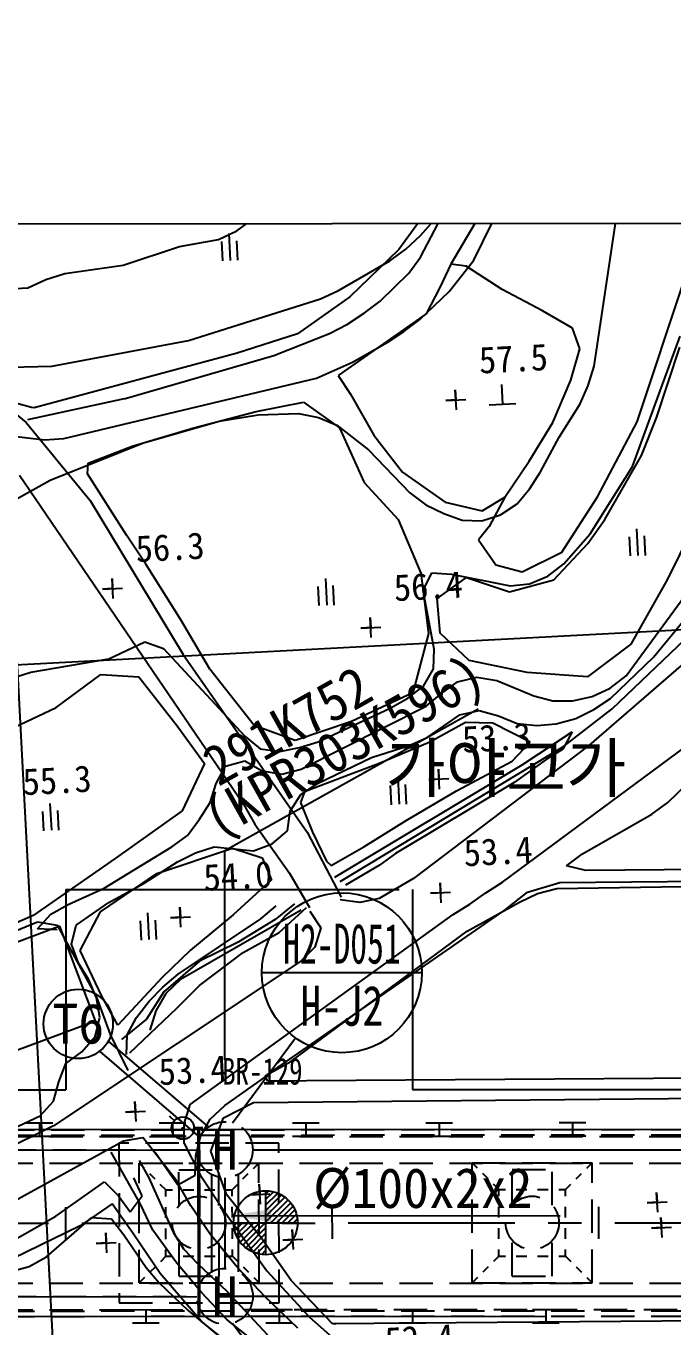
# Model space of a CAD drawing. Header units: millimetres. Extents: x 6886 to 7682, y 1103 to 1810.
# Drawn here: x 7504.5 to 7553, y 1465.3 to 1563 of the extents above; entities that cross this region are included whole.
import ezdxf
from ezdxf.enums import TextEntityAlignment as Align
from ezdxf.xclip import XClip

# ---------------------------------------------------------------- set-up
doc = ezdxf.new("R2010")
doc.units = ezdxf.units.MM
doc.header["$LTSCALE"] = 10
doc.header["$MEASUREMENT"] = 0
doc.header["$XCLIPFRAME"] = 2
for name, pattern in [('CENTER', [2, 1.25, -0.25, 0.25, -0.25]), ('CENTERX2', [4, 2.5, -0.5, 0.5, -0.5]), ('DASHED2', [0.375, 0.25, -0.125]), ('HIDDEN', [0.375, 0.25, -0.125])]:
    doc.linetypes.add(name, pattern=pattern)
for name, color, linetype in [('TN-MANH', 4, 'Continuous'), ('TT-WIRE-EQPM', 6, 'Continuous'), ('TZ-BASE', 253, 'Continuous'), ('TZ-CABL', 4, 'Continuous')]:
    doc.layers.add(name, color=color, linetype=linetype)
doc.layers.add('TX-PAPR', color=2, linetype='Continuous', plot=False)
doc.styles.add('GHS', font='GulimChe.ttf')
doc.styles.add('GR', font='GulimChe.ttf')
doc.styles.add('GUL', font='GulimChe.ttf')
doc.styles.get("Standard").update_dxf_attribs({"font": 'GulimChe.ttf'})
doc.linetypes.add('ZIGZAG', pattern='A,0.0001,-0.2,[131,ltypeshp.shx,S=0.2,R=0,X=-0.2,Y=0],-0.4,[131,ltypeshp.shx,S=0.2,R=180,X=0.2,Y=0],-0.2', length=0.8001)
doc.dimstyles.get("Standard").update_dxf_attribs({"dimtxt": 0.18, "dimasz": 0.18, "dimexe": 0.18, "dimexo": 0.0625, "dimgap": 0.09, "dimtad": 0, "dimtih": 1, "dimtoh": 1, "dimdec": 4, "dimzin": 0, "dimdsep": 46, "dimtxsty": 'Standard', "dimcen": 0.09, "dimadec": 0, "dimazin": 0, "dimtfac": 1, "dimtdec": 4, "dimtofl": 0, "dimtmove": 0, "dimatfit": 3, "dimfxl": 0, "dimtolj": 1, "dimtzin": 0, "dimarcsym": 0})

# ---------------------------------------------------------------- blocks, each defined once
blk = doc.blocks.new('JD-4F4DFDFGR14')
at = {"layer": 'TZ-BASE'}
for p, q in [((531.231, 139.139), (549.684, -210.729)), ((566.623, 72.761, -22.64), (574.908, 88.575, -22.64)), ((570.604, 72.543, -26.64), (576.557, 84.505, -26.64)), ((573.741, 80.443, -27.308), (568.896, 72.243, -27.308)), ((568.136, 77.666, -24.072), (564.986, 73.348, -24.072)), ((527.97, 74.048, -23.64), (541.121, 77.111, -23.64)), ((579.636, 64.585, -27.64), (581.423, 76.416, -27.64)), ((552.824, 74.731, -24.64), (554.023, 75.603, -24.64)), ((566.621, 74.381, -25.64), (567.615, 75.54, -25.64)), ((551.469, 74.1, -24.64), (552.824, 74.731, -24.64)), ((552.237, 74.535, -15.514), (552.343, 72.525, -15.514)), ((565.524, 73.364, -25.64), (566.621, 74.381, -25.64)), ((544.319, 72.158, -24.64), (548.542, 73.566, -24.64)), ((548.542, 73.566, -24.64), (551.469, 74.1, -24.64)), ((551.68, 73.939, -15.514), (551.756, 72.494, -15.514)), ((552.908, 72.532, -15.514), (552.831, 74, -15.514)), ((564.986, 73.348, -24.072), (561.319, 69.798, -24.072)), ((564.326, 72.493, -25.64), (565.524, 73.364, -25.64)), ((560.471, 70.262, -25.64), (564.326, 72.493, -25.64)), ((565.729, 71.556, -22.64), (566.623, 72.761, -22.64)), ((568.896, 72.243, -26.72), (568.068, 70.5, -26.72)), ((568.765, 70.18, -26.64), (570.604, 72.543, -26.64)), ((570.029, 72.083, -26.72), (568.896, 72.243, -26.72)), ((538.514, 71.093, -24.64), (539.923, 71.529, -24.64)), ((539.923, 71.529, -24.64), (544.319, 72.158, -24.64)), ((563.586, 69.477, -22.64), (565.729, 71.556, -22.64)), ((572.733, 70.353, -26.72), (570.029, 72.083, -26.72)), ((520.703, 69.551, -24.64), (537.16, 70.461, -24.64)), ((537.16, 70.461, -24.64), (538.514, 71.093, -24.64)), ((568.068, 70.5, -26.72), (567.051, 68.506, -26.72)), ((575.777, 68.732, -26.72), (572.733, 70.353, -26.72)), ((582.858, 60.417, -27.308), (586.445, 71.176, -27.308)), ((549.205, 66.522, -25.64), (559.116, 69.631, -25.64)), ((561.319, 69.798, -24.072), (557.383, 67.025, -24.072)), ((559.116, 69.631, -25.64), (560.471, 70.262, -25.64)), ((562.388, 68.556, -22.64), (563.586, 69.477, -22.64)), ((566.573, 68.098, -26.64), (568.765, 70.18, -26.64)), ((567.051, 68.506, -26.72), (560.426, 63.883, -26.72)), ((561.139, 67.732, -22.64), (562.388, 68.556, -22.64)), ((578.025, 67.429, -26.72), (575.777, 68.732, -26.72)), ((559.787, 67.051, -22.64), (561.139, 67.732, -22.64)), ((565.376, 67.178, -26.64), (566.573, 68.098, -26.64)), ((578.565, 65.876, -26.72), (578.025, 67.429, -26.72)), ((538.963, 64.581, -25.64), (549.205, 66.522, -25.64)), ((557.383, 67.025, -24.072), (552.867, 65.558, -24.072)), ((555.619, 65.4, -22.64), (559.787, 67.051, -22.64)), ((564.126, 66.354, -26.64), (565.376, 67.178, -26.64)), ((582.522, 57.07, -28.64), (586.09, 66.848, -28.64)), ((552.867, 65.558, -24.072), (537.639, 61.449, -24.072)), ((561.523, 64.898, -26.64), (564.126, 66.354, -26.64)), ((577.903, 63.549, -26.72), (578.565, 65.876, -26.72)), ((584.321, 60.709, -28.461), (586.067, 66.013, -28.461)), ((529.99, 64.397, -25.64), (538.963, 64.581, -25.64)), ((544.375, 62.134, -22.64), (555.619, 65.4, -22.64)), ((558.813, 63.685, -26.64), (561.523, 64.898, -26.64)), ((579.19, 63.148, -27.64), (579.636, 64.585, -27.64)), ((539.87, 59.164, -26.64), (558.813, 63.685, -26.64)), ((560.426, 63.883, -26.72), (561.352, 62.489, -26.72)), ((576.53, 60.365, -26.72), (577.903, 63.549, -26.72)), ((561.352, 62.489, -26.72), (563.117, 59.404, -26.72)), ((569.305, 61.302, -27.14), (569.226, 62.8, -27.14)), ((569.226, 62.8, -27.14), (569.266, 62.051, -27.14)), ((572.781, 61.742, -26.867), (572.704, 63.21, -26.867)), ((578.597, 61.755, -27.64), (579.19, 63.148, -27.64)), ((537.442, 61.492, -24.072), (534.225, 62.372, -24.072)), ((534.77, 62.192, -16.912), (537.036, 60.35, -16.912)), ((544.375, 62.134, -16.912), (537.128, 60.55, -16.912)), ((554.279, 61.187, -27.872), (557.839, 61.888, -27.872)), ((557.839, 61.888, -27.872), (560.549, 59.961, -27.872)), ((568.517, 62.011, -27.14), (570.014, 62.09, -27.14)), ((569.266, 62.051, -27.14), (568.517, 62.011, -27.14)), ((571.766, 61.689, -26.867), (573.756, 61.794, -26.867)), ((577.008, 59.252, -27.64), (578.597, 61.755, -27.64)), ((537.639, 61.449, -24.072), (537.442, 61.492, -24.072)), ((549.608, 59.961, -27.872), (554.279, 61.187, -27.872)), ((551.506, 60.462, -27.64), (554.434, 60.946, -27.64)), ((554.434, 60.946, -27.64), (557.473, 61.042, -27.64)), ((557.473, 61.042, -27.64), (558.954, 60.745, -27.64)), ((558.954, 60.745, -27.64), (560.347, 60.151, -27.64)), ((583.184, 57.876, -28.461), (584.321, 60.709, -28.461)), ((537.036, 60.35, -16.912), (541.831, 54.515, -16.912)), ((544.99, 58.588, -27.872), (549.608, 59.961, -27.872)), ((545.769, 58.81, -27.64), (551.506, 60.462, -27.64)), ((560.347, 60.151, -27.64), (562.71, 58.312, -27.64)), ((560.549, 59.961, -27.872), (562.396, 55.849, -27.872)), ((574.758, 57.464, -26.72), (576.53, 60.365, -26.72)), ((579.895, 54.78, -27.308), (582.858, 60.417, -27.308)), ((535.446, 59.417, -26.64), (538.401, 59.069, -26.64)), ((538.401, 59.069, -26.64), (539.87, 59.164, -26.64)), ((538.84, 56.041, -27.64), (545.769, 58.81, -27.64)), ((541.694, 57.308, -27.872), (544.99, 58.588, -27.872)), ((563.117, 59.404, -26.72), (565.266, 56.626, -26.72)), ((575.617, 56.657, -27.64), (577.008, 59.252, -27.64)), ((562.71, 58.312, -27.64), (565.805, 55.073, -27.64)), ((580.44, 53.08, -28.461), (583.184, 57.876, -28.461)), ((541.621, 56.52, -27.872), (541.694, 57.308, -27.872)), ((565.266, 56.626, -26.72), (568.477, 54.372, -26.72)), ((572.93, 54.758, -26.72), (574.758, 57.464, -26.72)), ((574.822, 55.405, -27.64), (575.617, 56.657, -27.64)), ((579.345, 52.016, -28.64), (582.522, 57.07, -28.64)), ((536.236, 54.585, -27.64), (538.84, 56.041, -27.64)), ((536.522, 56.409, -21.64), (553.342, 31.72, -21.64)), ((544.563, 51.903, -27.872), (541.621, 56.52, -27.872)), ((562.396, 55.849, -27.872), (564.936, 53.083, -27.872)), ((565.805, 55.073, -27.64), (567.011, 54.179, -27.64)), ((571.245, 53.723, -26.72), (572.93, 54.758, -26.72)), ((572.93, 54.758, -27.308), (571.772, 52.563, -27.308)), ((573.878, 54.248, -27.64), (574.822, 55.405, -27.64)), ((577.229, 50.624, -27.308), (579.895, 54.78, -27.308)), ((601.128, 55.153, -28.64), (579.255, 36.116, -28.64)), ((588.187, 54.795, -28.461), (585.143, 48.616, -28.461)), ((541.831, 54.515, -16.912), (548.818, 42.96, -16.912)), ((567.011, 54.179, -27.64), (568.356, 53.534, -27.64)), ((568.477, 54.372, -26.72), (571.245, 53.723, -26.72)), ((572.628, 53.423, -27.64), (573.878, 54.248, -27.64)), ((564.936, 53.083, -27.872), (566.632, 49.064, -27.872)), ((568.356, 53.534, -27.64), (569.745, 53.039, -27.64)), ((569.745, 53.039, -27.64), (571.219, 52.986, -27.64)), ((571.219, 52.986, -27.64), (572.628, 53.423, -27.64)), ((579.172, 51.274, -28.461), (580.44, 53.08, -28.461)), ((546.005, 49.741, -27.872), (544.563, 51.903, -27.872)), ((571.772, 52.563, -27.308), (570.97, 51.556, -27.308)), ((577.355, 49.745, -28.64), (579.345, 52.016, -28.64)), ((582.256, 51.792, -28.265), (582.332, 50.347, -28.265)), ((582.813, 52.388, -28.265), (582.919, 50.378, -28.265)), ((583.484, 50.385, -28.265), (583.407, 51.853, -28.265)), ((699.995, 50.791), (0.013, 13.872)), ((570.97, 51.556, -27.308), (572.255, 49.683, -27.308)), ((576.608, 48.544, -28.461), (579.172, 51.274, -28.461)), ((582.034, 41.355, -29.64), (589.139, 51.047, -29.64)), ((574.234, 49.157, -27.308), (577.229, 50.624, -27.308)), ((548.639, 45.554, -27.872), (546.005, 49.741, -27.872)), ((566.632, 49.064, -27.872), (567.216, 44.52, -27.872)), ((566.821, 47.745, -28.64), (567.466, 49.091, -28.64)), ((567.466, 49.091, -28.64), (568.94, 48.99, -28.64)), ((568.94, 48.99, -28.64), (573.335, 48.098, -28.64)), ((572.255, 49.683, -27.308), (574.234, 49.157, -27.308)), ((574.802, 48.242, -28.64), (576.158, 48.824, -28.64)), ((576.158, 48.824, -28.64), (577.355, 49.745, -28.64)), ((542.762, 47.856, -28.292), (544.26, 47.935, -28.292)), ((543.511, 47.896, -28.292), (542.762, 47.856, -28.292)), ((543.551, 47.147, -28.292), (543.472, 48.645, -28.292)), ((543.472, 48.645, -28.292), (543.511, 47.896, -28.292)), ((558.921, 48.066, -27.872), (558.997, 46.621, -27.872)), ((559.478, 48.661, -27.872), (559.584, 46.652, -27.872)), ((560.149, 46.659, -27.872), (560.072, 48.127, -27.872)), ((567.87, 47.141, -28.461), (570.077, 48.731, -28.461)), ((570.077, 48.731, -28.461), (573.299, 47.655, -28.461)), ((573.299, 47.655, -28.461), (576.608, 48.544, -28.461)), ((573.335, 48.098, -28.64), (574.802, 48.242, -28.64)), ((585.143, 48.616, -28.461), (582.402, 43.721, -28.461)), ((584.101, 42.744, -30.64), (588.825, 48.535, -30.64)), ((567.646, 43.356, -28.64), (566.821, 47.745, -28.64)), ((568.099, 44.548, -28.461), (567.87, 47.141, -28.461)), ((550.815, 41.845, -27.872), (548.639, 45.554, -27.872)), ((562.136, 44.933, -28.268), (563.634, 45.012, -28.268)), ((562.885, 44.972, -28.268), (562.136, 44.933, -28.268)), ((562.925, 44.223, -28.268), (562.846, 45.721, -28.268)), ((562.846, 45.721, -28.268), (562.885, 44.972, -28.268)), ((567.216, 44.52, -27.872), (566.032, 40.067, -27.872)), ((570.272, 42.507, -28.461), (568.099, 44.548, -28.461)), ((580.985, 38.869, -30.64), (586.462, 44.095, -30.64)), ((543.235, 42.638, -28.64), (545.943, 43.9, -28.64)), ((545.943, 43.9, -28.64), (547.332, 43.404, -28.64)), ((547.332, 43.404, -28.64), (553.426, 36.825, -28.64)), ((548.818, 42.96, -16.912), (558.117, 29.614, -16.912)), ((567.593, 41.883, -28.64), (567.646, 43.356, -28.64)), ((582.402, 43.721, -28.461), (579.143, 41.264, -28.461)), ((537.379, 41.619, -28.64), (543.235, 42.638, -28.64)), ((574.618, 41.612, -28.461), (570.272, 42.507, -28.461)), ((580.861, 39.65, -30.64), (584.101, 42.744, -30.64)), ((533.153, 40.309, -28.64), (537.379, 41.619, -28.64)), ((539.278, 38.98, -29.27), (542.635, 41.442, -29.27)), ((542.635, 41.442, -29.27), (545.485, 41.285, -29.27)), ((545.485, 41.285, -29.27), (548.348, 37.597, -29.27)), ((554.137, 37.632, -27.872), (550.815, 41.845, -27.872)), ((566.85, 40.584, -28.64), (567.593, 41.883, -28.64)), ((569.39, 40.908, -29.64), (570.851, 41.248, -29.64)), ((570.851, 41.248, -29.64), (572.331, 41.001, -29.64)), ((579.143, 41.264, -28.461), (574.618, 41.612, -28.461)), ((580.837, 40.434, -29.64), (582.034, 41.355, -29.64)), ((566.032, 40.067, -27.872), (561.439, 37.911, -27.872)), ((565.652, 39.662, -28.64), (566.85, 40.584, -28.64)), ((567.045, 39.069, -29.64), (568.192, 40.037, -29.64)), ((568.192, 40.037, -29.64), (569.39, 40.908, -29.64)), ((572.331, 41.001, -29.64), (575.114, 39.862, -29.64)), ((579.483, 39.803, -29.64), (580.837, 40.434, -29.64)), ((557.674, 34.358, -29.64), (567.045, 39.069, -29.64)), ((564.35, 38.935, -28.64), (565.652, 39.662, -28.64)), ((575.114, 39.862, -29.64), (576.55, 39.465, -29.64)), ((576.55, 39.465, -29.64), (578.022, 39.463, -29.64)), ((578.022, 39.463, -29.64), (579.483, 39.803, -29.64)), ((579.612, 38.825, -30.64), (580.861, 39.65, -30.64)), ((532.945, 35.985, -29.27), (539.278, 38.98, -29.27)), ((558.935, 36.409, -28.64), (564.35, 38.935, -28.64)), ((567.118, 36.716, -30.64), (569.567, 38.412, -30.64)), ((569.567, 38.412, -30.64), (571.028, 38.752, -30.64)), ((571.028, 38.752, -30.64), (572.464, 38.355, -30.64)), ((572.464, 38.355, -30.64), (573.856, 37.762, -30.64)), ((576.801, 37.756, -30.64), (578.26, 38.145, -30.64)), ((577.344, 36.056, -30.64), (580.985, 38.869, -30.64)), ((578.26, 38.145, -30.64), (579.612, 38.825, -30.64)), ((548.348, 37.597, -29.27), (550.4, 34.767, -29.27)), ((557.214, 36.503, -27.872), (554.137, 37.632, -27.872)), ((561.439, 37.911, -27.872), (557.214, 36.503, -27.872)), ((569.978, 37.836, -30.643), (567.325, 36.379, -30.643)), ((572.04, 37.802, -30.643), (569.978, 37.836, -30.643)), ((574.832, 36.369, -30.643), (572.04, 37.802, -30.643)), ((573.856, 37.762, -30.64), (575.333, 37.611, -30.64)), ((574.247, 34.683, -31.64), (577.997, 37.156, -31.64)), ((575.333, 37.611, -30.64), (576.801, 37.756, -30.64)), ((577.997, 37.156, -31.64), (577.301, 35.859, -31.64)), ((553.426, 36.825, -28.64), (554.585, 35.88, -28.64)), ((557.526, 35.972, -28.64), (558.935, 36.409, -28.64)), ((562.946, 35.211, -30.64), (565.763, 36.133, -30.64)), ((567.325, 36.379, -30.643), (563.452, 34.736, -30.643)), ((565.763, 36.133, -30.64), (567.118, 36.716, -30.64)), ((572.759, 25.855, -31.64), (587.766, 36.972, -31.64)), ((573.503, 34.954, -30.643), (574.832, 36.369, -30.643)), ((554.585, 35.88, -28.64), (556.063, 35.682, -28.64)), ((556.063, 35.682, -28.64), (557.526, 35.972, -28.64)), ((558.886, 33.268, -30.64), (562.946, 35.211, -30.64)), ((560.589, 25.913, -30.64), (577.344, 36.056, -30.64)), ((579.255, 36.116, -28.64), (566.078, 26.135, -28.64)), ((577.301, 35.859, -31.64), (576.05, 35.083, -31.64)), ((550.4, 34.767, -29.27), (548.745, 31.232, -29.27)), ((551.281, 33.275, -29.64), (551.977, 34.572, -29.64)), ((551.977, 34.572, -29.64), (553.436, 34.96, -29.64)), ((553.436, 34.96, -29.64), (554.735, 34.217, -29.64)), ((554.735, 34.217, -29.64), (556.214, 33.969, -29.64)), ((556.214, 33.969, -29.64), (557.674, 34.358, -29.64)), ((560.186, 26.244, -31.64), (574.247, 34.683, -31.64)), ((563.452, 34.736, -30.643), (561.464, 33.987, -30.643)), ((568.041, 32.855, -31.382), (567.962, 34.353, -31.382)), ((567.962, 34.353, -31.382), (568.001, 33.604, -31.382)), ((569.305, 32.712, -30.643), (573.503, 34.954, -30.643)), ((576.05, 35.083, -31.64), (573.652, 33.34, -31.64)), ((550.836, 31.837, -29.64), (551.281, 33.275, -29.64)), ((557.637, 32.443, -30.64), (558.886, 33.268, -30.64)), ((561.464, 33.987, -30.643), (557.924, 32.649, -30.643)), ((573.652, 33.34, -31.64), (564.742, 28.006, -31.64)), ((564.903, 33.72, -30.447), (565.009, 31.711, -30.447)), ((567.252, 33.564, -31.382), (568.75, 33.643, -31.382)), ((568.001, 33.604, -31.382), (567.252, 33.564, -31.382)), ((585.18, 31.838, -30.64), (587.322, 33.917, -30.64)), ((556.842, 31.192, -30.64), (557.637, 32.443, -30.64)), ((557.924, 32.649, -30.643), (557.606, 31.854, -30.643)), ((564.346, 33.125, -30.447), (564.423, 31.68, -30.447)), ((565.574, 31.718, -30.447), (565.497, 33.186, -30.447)), ((565.548, 30.484, -30.643), (569.305, 32.712, -30.643)), ((538.814, 31.772, -16.422), (538.92, 29.762, -16.422)), ((550.041, 30.586, -29.64), (550.836, 31.837, -29.64)), ((553.342, 31.72, -21.64), (554.174, 30.225, -21.64)), ((557.606, 31.854, -30.643), (558.51, 29.625, -30.643)), ((583.98, 30.966, -30.64), (585.18, 31.838, -30.64)), ((538.257, 31.176, -16.422), (538.333, 29.731, -16.422)), ((539.485, 29.769, -16.422), (539.407, 31.237, -16.422)), ((548.745, 31.232, -29.27), (543.707, 27.639, -29.27)), ((549.146, 29.38, -29.64), (550.041, 30.586, -29.64)), ((556.643, 29.714, -30.64), (556.842, 31.192, -30.64)), ((562.372, 28.52, -30.643), (565.548, 30.484, -30.643)), ((578.775, 28.005, -30.64), (583.98, 30.966, -30.64)), ((547.948, 28.508, -29.64), (549.146, 29.38, -29.64)), ((554.174, 30.225, -21.64), (556.792, 26.53, -21.64)), ((555.496, 28.745, -30.64), (556.643, 29.714, -30.64)), ((558.117, 29.614, -16.912), (560.675, 24.739, -16.912)), ((558.51, 29.625, -30.643), (559.559, 27.451, -30.643)), ((542.894, 25.406, -29.64), (547.948, 28.508, -29.64)), ((546.833, 26.511, -30.864), (552.513, 28.407, -30.864)), ((549.728, 28.074, -30.64), (551.137, 28.51, -30.64)), ((551.137, 28.51, -30.64), (554.09, 28.211, -30.64)), ((552.513, 28.407, -30.864), (554.744, 27.691, -30.864)), ((554.09, 28.211, -30.64), (555.496, 28.745, -30.64)), ((559.913, 27.119, -30.643), (562.372, 28.52, -30.643)), ((543.707, 27.639, -29.27), (537.561, 23.373, -29.27)), ((545.875, 25.793, -30.64), (548.375, 27.393, -30.64)), ((548.375, 27.393, -30.64), (549.728, 28.074, -30.64)), ((554.744, 27.691, -30.864), (555.434, 26.045, -30.864)), ((559.559, 27.451, -30.643), (559.913, 27.119, -30.643)), ((564.742, 28.006, -31.64), (563.544, 27.134, -31.64)), ((577.577, 27.085, -30.64), (578.775, 28.005, -30.64)), ((676.272, 27.686, -30.64), (579.011, 26.737, -30.64)), ((542.606, 23.63, -30.864), (546.833, 26.511, -30.864)), ((556.792, 26.53, -21.64), (558.295, 23.976, -21.64)), ((563.544, 27.134, -31.64), (560.99, 25.631, -31.64)), ((576.846, 25.394, -31.64), (657.805, 26.761, -31.64)), ((577.076, 25.843, -31.427), (676.937, 26.824, -31.427)), ((579.011, 26.737, -30.64), (577.577, 27.085, -30.64)), ((540.184, 24.193, -29.64), (542.894, 25.406, -29.64)), ((543.222, 24.337, -30.64), (545.875, 25.793, -30.64)), ((555.434, 26.045, -30.864), (552.573, 23.404, -30.864)), ((566.078, 26.135, -28.64), (563.524, 24.631, -28.64)), ((568.162, 24.321, -31.21), (568.083, 25.819, -31.21)), ((568.083, 25.819, -31.21), (568.123, 25.07, -31.21)), ((571.507, 25.079, -31.64), (572.759, 25.855, -31.64)), ((574.646, 25.128, -31.427), (577.076, 25.843, -31.427)), ((575.385, 25.005, -31.64), (576.846, 25.394, -31.64)), ((562.062, 24.34, -28.64), (560.583, 24.539, -28.64)), ((563.524, 24.631, -28.64), (562.062, 24.34, -28.64)), ((567.374, 25.031, -31.21), (568.872, 25.11, -31.21)), ((568.123, 25.07, -31.21), (567.374, 25.031, -31.21)), ((570.308, 24.207, -31.64), (571.507, 25.079, -31.64)), ((572.97, 23.8, -31.427), (574.646, 25.128, -31.427)), ((574.032, 24.374, -31.64), (575.385, 25.005, -31.64)), ((537.887, 22.354, -29.64), (538.883, 23.464, -29.64)), ((538.883, 23.464, -29.64), (540.184, 24.193, -29.64)), ((540.773, 22.64, -30.64), (543.222, 24.337, -30.64)), ((541.077, 20.737, -30.864), (542.606, 23.63, -30.864)), ((546.137, 23.563, -16.618), (546.243, 21.553, -16.618)), ((548.644, 22.482, -30.646), (548.565, 23.98, -30.646)), ((548.565, 23.98, -30.646), (548.604, 23.231, -30.646)), ((557.664, 23.761, -31.64), (548.604, 18.569, -31.64)), ((549.341, 9.172, -31.64), (569.057, 23.432, -31.64)), ((554.642, 23.126, -31.64), (555.789, 24.094, -31.64)), ((554.964, 11.312, -31.427), (572.97, 23.8, -31.427)), ((557.158, 24.236, -31.501), (555.723, 23.061, -31.501)), ((556, 22.089, -31.133), (558.05, 23.969, -31.133)), ((558.304, 23.682, -30.64), (559.129, 22.433, -30.64)), ((569.057, 23.432, -31.64), (570.308, 24.207, -31.64)), ((570.126, 22.19, -31.64), (574.032, 24.374, -31.64)), ((539.549, 22.553, -26.94), (526.746, 17.784, -26.94)), ((537.561, 23.373, -29.27), (532.624, 21.207, -29.27)), ((533.753, 21.194, -30.64), (537.87, 22.893, -30.64)), ((537.87, 22.893, -30.64), (539.35, 22.644, -30.64)), ((539.35, 22.644, -30.64), (542.316, 17.243, -30.64)), ((542.224, 15.474, -26.94), (539.549, 22.553, -26.94)), ((540.426, 21.207, -30.64), (540.773, 22.64, -30.64)), ((545.58, 22.967, -16.618), (545.657, 21.522, -16.618)), ((546.808, 21.56, -16.618), (546.731, 23.028, -16.618)), ((547.856, 23.191, -30.646), (549.353, 23.27, -30.646)), ((548.604, 23.231, -30.646), (547.856, 23.191, -30.646)), ((548.444, 18.956, -31.64), (554.642, 23.126, -31.64)), ((552.573, 23.404, -30.864), (549.369, 20.753, -30.864)), ((555.723, 23.061, -31.501), (552.931, 21.355, -31.501)), ((539.361, 22.302, -29.64), (537.887, 22.354, -29.64)), ((553.3, 20.581, -31.133), (556, 22.089, -31.133)), ((556.892, 12.402, -31.64), (570.126, 22.19, -31.64)), ((559.129, 22.433, -30.64), (558.683, 20.995, -30.64)), ((540.96, 19.801, -30.64), (540.426, 21.207, -30.64)), ((542.706, 17.305, -30.864), (541.077, 20.737, -30.864)), ((549.369, 20.753, -30.864), (547.225, 18.722, -30.864)), ((552.931, 21.355, -31.501), (550.033, 19.939, -31.501)), ((550.04, 18.124, -31.133), (553.3, 20.581, -31.133)), ((558.683, 20.995, -30.64), (557.638, 19.933, -30.64)), ((557.638, 19.933, -30.64), (539.088, 7.575, -30.64)), ((541.736, 18.549, -30.64), (540.96, 19.801, -30.64)), ((550.033, 19.939, -31.501), (547.357, 17.647, -31.501)), ((542.318, 17.194, -30.64), (541.736, 18.549, -30.64)), ((547.225, 18.722, -30.864), (543.903, 15.134, -30.864)), ((547.297, 17.989, -31.64), (548.444, 18.956, -31.64)), ((548.604, 18.569, -31.64), (547.509, 17.505, -31.64)), ((547.357, 17.647, -31.501), (546.048, 15.594, -31.501)), ((546.251, 16.925, -31.64), (547.297, 17.989, -31.64)), ((548.328, 16.402, -31.133), (550.04, 18.124, -31.133)), ((542.316, 17.243, -30.64), (543.337, 14.43, -30.64)), ((542.56, 15.73, -30.64), (542.318, 17.194, -30.64)), ((543.903, 15.134, -30.864), (542.706, 17.305, -30.864)), ((545.308, 15.719, -31.64), (546.251, 16.925, -31.64)), ((547.509, 17.505, -31.64), (546.764, 16.205, -31.64)), ((542.212, 14.297, -30.64), (542.56, 15.73, -30.64)), ((544.613, 14.42, -31.64), (545.308, 15.719, -31.64)), ((544.803, 13.053, -31.133), (548.328, 16.402, -31.133)), ((546.764, 16.205, -31.64), (546.319, 14.769, -31.64)), ((529.276, 10.651, -26.94), (542.224, 15.474, -26.94)), ((546.048, 15.594, -31.501), (544.182, 14.064, -31.501)), ((541.219, 13.137, -30.64), (542.212, 14.297, -30.64)), ((543.337, 14.43, -30.64), (544.648, 11.723, -30.64)), ((544.56, 12.947, -31.64), (544.613, 14.42, -31.64)), ((540.019, 12.264, -30.64), (541.219, 13.137, -30.64)), ((539.475, 10.874, -30.64), (540.019, 12.264, -30.64)), ((555.591, 11.675, -31.64), (556.892, 12.402, -31.64)), ((539.078, 9.439, -30.64), (539.475, 10.874, -30.64)), ((551.943, 9.107, -31.64), (555.591, 11.675, -31.64)), ((555.173, 10.926, -31.427), (554.964, 11.312, -31.427)), ((557.135, 10.939, -31.427), (555.173, 10.926, -31.427)), ((558.066, 10.968, -31.427), (557.135, 10.939, -31.427)), ((677.953, 11.695, -31.427), (558.066, 10.968, -31.427)), ((399.098, 10.212), (540.016, 10.285)), ((554.095, 9.322, -31.673), (678.724, 10.541, -31.673)), ((538.083, 8.328, -30.64), (539.078, 9.439, -30.64)), ((545.275, 7.902, -31.235), (545.196, 9.4, -31.235)), ((545.196, 9.4, -31.235), (545.236, 8.651, -31.235)), ((548.895, 7.735, -31.64), (549.341, 9.172, -31.64)), ((550.846, 8.092, -31.64), (551.943, 9.107, -31.64)), ((551.825, 8.171, -31.673), (554.095, 9.322, -31.673)), ((534.021, 6.434, -30.64), (538.083, 8.328, -30.64)), ((544.487, 8.612, -31.235), (545.985, 8.691, -31.235)), ((545.236, 8.651, -31.235), (544.487, 8.612, -31.235)), ((547.759, 8.331, -30.864), (548.15, 7.962, -30.864)), ((550.102, 6.793, -31.64), (550.846, 8.092, -31.64)), ((550.873, 5.688, -31.673), (551.825, 8.171, -31.673)), ((557.022, 7.81), (559.022, 7.813)), ((558.022, 7.811), (558.024, 6.811)), ((567.022, 7.815), (569.022, 7.818)), ((568.022, 7.817), (568.024, 6.817)), ((577.022, 7.821), (579.022, 7.824)), ((578.022, 7.822), (578.024, 6.822)), ((539.088, 7.575, -30.64), (535.029, 5.582, -30.64)), ((537.022, 7.799), (539.022, 7.802)), ((538.022, 7.8), (538.024, 6.8)), ((547.022, 7.804), (549.022, 7.807)), ((548.022, 7.806), (548.024, 6.806)), ((548.668, 7.406, -30.864), (548.872, 7.394, -30.864)), ((548.777, 7.479, -30.864), (548.785, 7.321, -30.864)), ((548.893, 6.263, -31.64), (548.895, 7.735, -31.64)), ((549.616, 7.452, -30.864), (550.293, 7.469, -30.864)), ((549.953, -6.709, 2.908), (549.946, 7.291, 2.908)), ((550.053, -6.709, 2.908), (550.046, 7.291, 2.908)), ((535.16, 1.416, -32.64), (544.324, 6.464, -32.64)), ((537.024, 6.799), (539.024, 6.802)), ((544.324, 6.464, -32.64), (545.788, 6.705, -32.64)), ((548.292, 3.497, -31.697), (545.788, 6.705, -31.697)), ((547.024, 6.804), (549.024, 6.807)), ((548.893, 6.263, -31.697), (550.095, 3.897, -31.697)), ((549.754, 5.358, -31.64), (550.102, 6.793, -31.64)), ((557.024, 6.81), (559.024, 6.813)), ((567.024, 6.815), (569.024, 6.818)), ((577.024, 6.821), (579.024, 6.824)), ((545.602, 1.696, -32.237), (543.418, 5.601, -32.237)), ((545.498, 4.98, -31.64), (546.226, 3.677, -31.64)), ((546.705, 5.606, -31.64), (548.401, 3.157, -31.64)), ((549.703, 3.885, -31.64), (549.754, 5.358, -31.64)), ((552.054, 2.439, -31.673), (550.873, 5.688, -31.673)), ((539.251, 0.809, -31.64), (542.899, 3.377, -31.64)), ((542.899, 3.377, -31.64), (543.963, 2.331, -31.64)), ((545.729, 2.337, -31.64), (545.097, 3.691, -31.64)), ((546.226, 3.677, -31.64), (548.071, -0.385, -31.64)), ((549.383, 1.569, -31.697), (548.292, 3.497, -31.697)), ((548.401, 3.157, -31.64), (549.703, 3.885, -31.64)), ((550.095, 3.897, -31.697), (552.001, 1.014, -31.697)), ((554.601, 1.698), (554.522, 3.196)), ((554.522, 3.196), (554.561, 2.447)), ((543.963, 2.331, -31.64), (544.834, 1.131, -31.64)), ((544.834, 1.131, -31.64), (545.729, 2.337, -31.64)), ((554.659, -0.817, -31.673), (552.054, 2.439, -31.673)), ((553.812, 2.408), (555.31, 2.487)), ((554.561, 2.447), (553.812, 2.408)), ((554.975, 2.701, 57.089), (554.977, -2.099, 57.089)), ((554.996, 2.713), (554.999, -2.087)), ((554.997, 2.472), (555.226, 2.702)), ((554.997, 2.047), (555.588, 2.639)), ((554.997, 1.623), (555.907, 2.534)), ((554.997, 1.199), (556.192, 2.394)), ((554.997, 0.775), (556.447, 2.226)), ((554.998, 0.35), (556.675, 2.029)), ((584.407, 1.094, -32.166), (584.328, 2.591, -32.166)), ((584.328, 2.591, -32.166), (584.368, 1.843, -32.166)), ((540.001, -0.919), (539.999, 1.481)), ((543.491, 1.728, -32.188), (541.089, 0.082, -32.188)), ((545.032, -0.481, -32.188), (543.491, 1.728, -32.188)), ((546.546, -0.237, -32.237), (545.602, 1.696, -32.237)), ((550.824, -0.544, -31.697), (549.383, 1.569, -31.697)), ((552.001, 1.014, -31.697), (555.081, -3.305, -31.697)), ((555.384, 0.313), (556.876, 1.806)), ((555.808, 0.313), (557.05, 1.556)), ((556.233, 0.313), (557.195, 1.277)), ((560.001, -0.908), (559.999, 1.492)), ((580.001, -0.898), (579.999, 1.502)), ((583.619, 1.803, -32.166), (585.117, 1.882, -32.166)), ((584.368, 1.843, -32.166), (583.619, 1.803, -32.166)), ((534.045, -2.151, -31.64), (539.251, 0.809, -31.64)), ((541.089, 0.082, -32.188), (536.064, -2.382, -32.188)), ((538.563, -2.255, -32.64), (541.953, 0.698, -32.64)), ((541.953, 0.698, -32.64), (543.428, 0.597, -32.64)), ((543.428, 0.597, -32.64), (544.349, -0.601, -32.64)), ((552.598, 0.311), (557.398, 0.314)), ((552.609, 0.081), (552.839, 0.311)), ((552.672, -0.28), (553.263, 0.312)), ((552.777, -0.599), (553.687, 0.312)), ((552.917, -0.884), (554.111, 0.312)), ((553.086, -1.139), (554.536, 0.312)), ((553.283, -1.366), (554.96, 0.312)), ((556.657, 0.313), (557.307, 0.964)), ((557.081, 0.314), (557.379, 0.612)), ((584.733, -0.806, -32.166), (584.654, 0.692, -32.166)), ((584.654, 0.692, -32.166), (584.693, -0.057, -32.166)), ((543.079, -1.952, -32.681), (543, -0.454, -32.681)), ((543, -0.454, -32.681), (543.039, -1.203, -32.681)), ((544.349, -0.601, -32.64), (546.045, -3.05, -32.64)), ((547.09, -3.507, -32.188), (545.032, -0.481, -32.188)), ((548.341, -2.732, -32.237), (546.546, -0.237, -32.237)), ((548.071, -0.385, -31.64), (548.847, -1.637, -31.64)), ((552.865, -3.031, -31.697), (550.824, -0.544, -31.697)), ((553.506, -1.568), (554.998, -0.074)), ((553.756, -1.741), (554.998, -0.498)), ((554.036, -1.886), (554.998, -0.923)), ((556.919, -4.032, -31.673), (554.659, -0.817, -31.673)), ((556.288, -0.992, -32.166), (557.786, -0.913, -32.166)), ((557.037, -0.953, -32.166), (556.288, -0.992, -32.166)), ((557.076, -1.702, -32.166), (556.997, -0.204, -32.166)), ((556.997, -0.204, -32.166), (557.037, -0.953, -32.166)), ((583.944, -0.096, -32.166), (585.442, -0.017, -32.166)), ((584.693, -0.057, -32.166), (583.944, -0.096, -32.166)), ((542.29, -1.243, -32.681), (543.788, -1.164, -32.681)), ((543.039, -1.203, -32.681), (542.29, -1.243, -32.681)), ((548.847, -1.637, -31.64), (549.912, -2.781, -31.64)), ((554.348, -1.998), (554.999, -1.347)), ((554.701, -2.069), (554.999, -1.771)), ((537.26, -2.982, -32.64), (538.563, -2.255, -32.64)), ((550.177, -4.932, -32.237), (548.341, -2.732, -32.237)), ((549.912, -2.781, -31.64), (552.087, -4.822, -31.64)), ((532.931, -4.149, -32.64), (537.26, -2.982, -32.64)), ((546.045, -3.05, -32.64), (547.013, -4.197, -32.64)), ((550.196, -7.09, -32.188), (547.09, -3.507, -32.188)), ((554.945, -5.223, -31.697), (552.865, -3.031, -31.697)), ((555.081, -3.305, -31.697), (558.281, -6.786, -31.697)), ((547.013, -4.197, -32.64), (549.189, -6.287, -32.64)), ((552.087, -4.822, -31.64), (555.133, -8.112, -31.64)), ((560.014, -7.272, -31.673), (556.919, -4.032, -31.673)), ((552.106, -6.981, -32.237), (550.177, -4.932, -32.237)), ((557.423, -7.599, -31.697), (554.945, -5.223, -31.697)), ((545.019, -6.213), (547.019, -6.21)), ((546.019, -6.212), (546.02, -7.212)), ((549.189, -6.287, -32.64), (561.833, -16.781, -32.64)), ((555.019, -6.208), (557.019, -6.205)), ((556.019, -6.207), (556.02, -7.207)), ((558.281, -6.786, -31.697), (561.862, -9.912, -31.697)), ((679.208, -6.37, -31.673), (560.014, -7.272, -31.673)), ((565.019, -6.203), (567.019, -6.2)), ((566.019, -6.201), (566.02, -7.201)), ((575.019, -6.198), (577.019, -6.195)), ((576.019, -6.196), (576.02, -7.196)), ((545.02, -7.213), (547.02, -7.21)), ((553.417, -9.687, -32.188), (550.196, -7.09, -32.188)), ((554.922, -9.198, -32.237), (552.106, -6.981, -32.237)), ((555.02, -7.208), (557.02, -7.205)), ((560.26, -7.313, -31.64), (560.014, -7.272, -31.64)), ((565.02, -7.203), (567.02, -7.2)), ((575.02, -7.198), (577.02, -7.195))]:
    blk.add_line(p, q, dxfattribs=at)
at = {"layer": 'TZ-BASE', "linetype": 'CENTERX2'}
for p, q in [((540.008, 25.306), (566.008, 25.319)), ((540.008, 25.306), (540.016, 10.285)), ((566.008, 25.319), (566.017, 10.306)), ((566.017, 10.306), (699.995, 10.382))]:
    blk.add_line(p, q, dxfattribs=at)
at = {"layer": 'TZ-BASE', "ltscale": 2}
for p, q in [((48.023, 7.031), (699.996, 7.389)), ((0.004, -6.993), (576.018, -6.696))]:
    blk.add_line(p, q, dxfattribs=at)
at = {"layer": 'TZ-BASE', "linetype": 'DASHED2'}
for p, q in [((280.168, 7.151), (598.819, 7.315)), ((280.168, 6.751), (598.819, 6.915)), ((549.953, -6.709, 2.908), (549.947, 7.291, 2.908)), ((550.053, -6.709, 2.908), (550.047, 7.291, 2.908)), ((555.996, 6.294, 2.908), (543.996, 6.288, 2.908)), ((543.996, 6.288, 2.908), (544.002, -5.712, 2.908)), ((556.002, -5.706, 2.908), (555.996, 6.294, 2.908)), ((545.497, 4.789, 2.908), (554.497, 4.793, 2.908)), ((545.897, 4.389, 2.908), (545.497, 4.789, 2.908)), ((545.501, -4.211, 2.908), (545.497, 4.789, 2.908)), ((546.697, 3.589, 2.908), (546.297, 3.989, 2.908)), ((548.497, 4.29, 2.908), (551.497, 4.292, 2.908)), ((548.498, 1.613, 2.908), (548.497, 4.29, 2.908)), ((551.498, 1.615, 2.908), (551.497, 4.292, 2.908)), ((553.297, 3.593, 2.908), (553.697, 3.993, 2.908)), ((554.097, 4.393, 2.908), (554.497, 4.793, 2.908)), ((554.501, -4.207, 2.908), (554.497, 4.793, 2.908)), ((570.497, 4.802, 2.908), (579.497, 4.806, 2.908)), ((570.897, 4.402, 2.908), (570.497, 4.802, 2.908)), ((570.501, -4.198, 2.908), (570.497, 4.802, 2.908)), ((571.697, 3.602, 2.908), (571.297, 4.002, 2.908)), ((573.497, 4.303, 2.908), (576.497, 4.305, 2.908)), ((573.498, 1.626, 2.908), (573.497, 4.303, 2.908)), ((576.498, 1.628, 2.908), (576.497, 4.305, 2.908)), ((578.297, 3.606, 2.908), (578.697, 4.006, 2.908)), ((579.097, 4.406, 2.908), (579.497, 4.806, 2.908)), ((579.501, -4.194, 2.908), (579.497, 4.806, 2.908)), ((547.498, 2.79, 2.908), (547.097, 3.189, 2.908)), ((552.498, 2.792, 2.908), (552.897, 3.192, 2.908)), ((572.498, 2.803, 2.908), (572.097, 3.202, 2.908)), ((577.498, 2.805, 2.908), (577.897, 3.205, 2.908)), ((547.498, 2.79, 2.908), (547.998, 2.79, 2.908)), ((547.498, 2.29, 2.908), (547.498, 2.79, 2.908)), ((548.798, 2.79, 2.908), (549.598, 2.791, 2.908)), ((550.398, 2.791, 2.908), (551.198, 2.792, 2.908)), ((551.998, 2.792, 2.908), (552.498, 2.792, 2.908)), ((552.498, 2.292, 2.908), (552.498, 2.792, 2.908)), ((572.498, 2.803, 2.908), (572.998, 2.803, 2.908)), ((572.498, 2.303, 2.908), (572.498, 2.803, 2.908)), ((573.798, 2.803, 2.908), (574.598, 2.804, 2.908)), ((575.398, 2.804, 2.908), (576.198, 2.805, 2.908)), ((576.998, 2.805, 2.908), (577.498, 2.805, 2.908)), ((577.498, 2.305, 2.908), (577.498, 2.805, 2.908)), ((547.499, 0.69, 2.908), (547.498, 1.49, 2.908)), ((552.499, 0.692, 2.908), (552.498, 1.492, 2.908)), ((572.499, 0.703, 2.908), (572.498, 1.503, 2.908)), ((577.499, 0.705, 2.908), (577.498, 1.505, 2.908)), ((547.5, -0.91, 2.908), (547.499, -0.11, 2.908)), ((552.5, -0.908, 2.908), (552.499, -0.108, 2.908)), ((572.5, -0.897, 2.908), (572.499, -0.097, 2.908)), ((577.5, -0.895, 2.908), (577.499, -0.095, 2.908)), ((547.5, -2.21, 2.908), (547.5, -1.71, 2.908)), ((548.501, -3.71, 2.908), (548.5, -1.033, 2.908)), ((551.501, -3.708, 2.908), (551.5, -1.031, 2.908)), ((552.5, -2.208, 2.908), (552.5, -1.708, 2.908)), ((572.5, -2.197, 2.908), (572.5, -1.697, 2.908)), ((573.501, -3.697, 2.908), (573.5, -1.02, 2.908)), ((576.501, -3.695, 2.908), (576.5, -1.018, 2.908)), ((577.5, -2.195, 2.908), (577.5, -1.695, 2.908)), ((547.5, -2.21, 2.908), (547.1, -2.611, 2.908)), ((547.5, -2.21, 2.908), (548, -2.21, 2.908)), ((548.8, -2.21, 2.908), (549.6, -2.209, 2.908)), ((550.4, -2.209, 2.908), (551.2, -2.208, 2.908)), ((552, -2.208, 2.908), (552.5, -2.208, 2.908)), ((552.5, -2.208, 2.908), (552.9, -2.608, 2.908)), ((572.5, -2.197, 2.908), (572.1, -2.598, 2.908)), ((572.5, -2.197, 2.908), (573, -2.197, 2.908)), ((573.8, -2.197, 2.908), (574.6, -2.196, 2.908)), ((575.4, -2.196, 2.908), (576.2, -2.195, 2.908)), ((577, -2.195, 2.908), (577.5, -2.195, 2.908)), ((577.5, -2.195, 2.908), (577.9, -2.595, 2.908)), ((545.901, -3.811, 2.908), (545.501, -4.211, 2.908)), ((546.701, -3.011, 2.908), (546.301, -3.411, 2.908)), ((548.501, -3.71, 2.908), (551.501, -3.708, 2.908)), ((553.301, -3.007, 2.908), (553.701, -3.407, 2.908)), ((554.101, -3.807, 2.908), (554.501, -4.207, 2.908)), ((570.901, -3.798, 2.908), (570.501, -4.198, 2.908)), ((571.701, -2.998, 2.908), (571.301, -3.398, 2.908)), ((573.501, -3.697, 2.908), (576.501, -3.695, 2.908)), ((578.301, -2.994, 2.908), (578.701, -3.394, 2.908)), ((579.101, -3.794, 2.908), (579.501, -4.194, 2.908)), ((545.501, -4.211, 2.908), (554.501, -4.207, 2.908)), ((570.501, -4.198, 2.908), (579.501, -4.194, 2.908)), ((544.002, -5.712, 2.908), (556.002, -5.706, 2.908)), ((280.163, -6.448), (598.826, -6.285)), ((280.163, -6.848), (598.826, -6.685))]:
    blk.add_line(p, q, dxfattribs=at)
at = {"layer": 'TZ-BASE', "linetype": 'CENTER'}
blk.add_lwpolyline([(0, 0), (201.2, 0.105), (401.2, 0.209), (601.2, 0.313), (700, 0.365)], dxfattribs=at)
at = {"layer": 'TZ-BASE'}
for centre, radius in [((548.781, 7.412, -30.864), 0.837), ((554.998, 0.313), 2.4)]:
    blk.add_circle(centre, radius, dxfattribs=at)
at = {"layer": 'TZ-BASE', "linetype": 'DASHED2'}
for centre in [(549.999, 0.291, 2.908), (574.999, 0.304, 2.908)]:
    blk.add_circle(centre, 2, dxfattribs=at)
at = {"layer": 'TZ-BASE', "style": 'GUL'}
for s, p in [('57.5', (571.05, 64.032, -20.275)), ('56.3', (545.295, 49.878, -31.406)), ('56.4', (564.668, 46.955, -20.275)), ('53.3', (569.785, 35.585, -20.275)), ('55.3', (536.817, 32.391, -20.275)), ('53.4', (569.906, 27.053, -31.406)), ('54.0', (550.388, 25.212, -20.275)), ('53.4', (547.02, 10.633, -31.406)), ('52.4', (563.992, -9.537, -31.406))]:
    blk.add_text(s, height=2, rotation=3.01915, dxfattribs=at).set_placement(p)
at = {"layer": 'TZ-BASE', "linetype": 'Continuous', "style": 'GHS'}
blk.add_text(' 가야고가', height=3.6, rotation=359.97847, dxfattribs=at).set_placement((561.668, 32.64, 219.112))
at = {"layer": 'TZ-BASE', "style": 'GUL', "width": 0.737668}
blk.add_text('BR-129', height=2, rotation=359.97843, dxfattribs=at).set_placement((551.739, 10.677), (557.766, 10.675), align=Align.FIT)
blk = doc.blocks.new('JD-XHXDCHG6CH')
at = {"layer": 'TZ-BASE'}
for p, q in [((566.678, 94.068), (554.678, 94.073)), ((552.473, 82.806), (557.203, 89.179)), ((552.477, 67.768), (557.202, 61.392))]:
    blk.add_line(p, q, dxfattribs=at)
at = {"layer": 'TZ-BASE', "flags": 128}
blk.add_lwpolyline([(551.898, 87.538), (551.904, 103.24), (570.897, 113.862)], dxfattribs=at)
at = {"layer": 'TZ-BASE'}
blk.add_circle((560.678, 94.07), 6, dxfattribs=at)
at = {"layer": 'TZ-BASE', "style": 'GR'}
for s, p in [('(KPR303K596)', (551.396, 104.102)), ('291K752', (551.397, 108.004))]:
    blk.add_text(s, height=3, rotation=29.2159, dxfattribs=at).set_placement(p)
for s, width, p in [('H2-D051', 0.65, (560.679, 96.23)), ('H-J2', 0.8, (560.677, 91.57))]:
    blk.add_text(s, height=3, rotation=359.97719, dxfattribs=dict(at, width=width)).set_placement(p, align=Align.MIDDLE)
at = {"layer": 'TZ-BASE'}
blk.add_text('Ø100x2x2', height=3, rotation=0.02901, dxfattribs=at).set_placement((566.745, 77.917), align=Align.MIDDLE)
blk.add_leader([(552.393, 75.846), (577.049, 75.836)], dimstyle='Standard', override={"dimtxt": 3, "dimasz": 3, "dimexe": 2, "dimexo": 3, "dimgap": 1, "dimtad": 0, "dimtih": 0, "dimcen": 1, "dimaunit": 1, "dimadec": 8, "dimtix": 1, "dimtofl": 1, "dimtmove": 2, "dimtvp": 2}, dxfattribs=at)

msp = doc.modelspace()

# ---------------------------------------------------------------- linework, layer by layer
at = {"layer": 'TN-MANH', "linetype": 'HIDDEN'}
for centre in [(7519.388, 1478.629), (7519.394, 1467.629)]:
    msp.add_circle(centre, 2.1, dxfattribs=at)
at = {"layer": 'TT-WIRE-EQPM'}
msp.add_circle((7508.395, 1488.071), 2.6, dxfattribs=at)
at = {"layer": 'TX-PAPR'}
msp.add_lwpolyline([(6967.415, 1547.841), (7667.415, 1548.206), (7667.493, 1398.206), (6967.493, 1397.841), (6967.415, 1547.841)], dxfattribs=at)
at = {"layer": 'TZ-CABL', "linetype": 'ByBlock'}
for p, q in [((7517.515, 1479.579), (7510.041, 1485.998)), ((7518.167, 1480.337), (7510.693, 1486.756))]:
    msp.add_line(p, q, dxfattribs=at)
at = {"layer": 'TZ-CABL', "linetype": 'HIDDEN'}
for points in [[(7071.235, 1479.395), (7517.541, 1479.628)], [(7521.235, 1479.629), (7667.43, 1479.629)], [(7071.489, 1478.396), (7517.288, 1478.628)], [(7521.488, 1478.629), (7667.43, 1478.629)], [(7071.236, 1477.395), (7517.542, 1477.628)], [(7521.235, 1477.629), (7667.43, 1477.629)], [(7071.24, 1468.395), (7517.547, 1468.628)], [(7521.241, 1468.629), (7667.436, 1468.629)], [(7071.494, 1467.396), (7517.294, 1467.628)], [(7519.903, 1467.629), (7667.436, 1467.629)], [(7071.241, 1466.395), (7517.548, 1466.628)], [(7520.829, 1466.629), (7667.436, 1466.629)]]:
    msp.add_lwpolyline(points, dxfattribs=at)
at = {"layer": 'TZ-CABL', "linetype": 'ZIGZAG', "ltscale": 0.5}
for points in [[(7071.489, 1478.396), (7517.288, 1478.628)], [(7521.488, 1478.629), (7667.43, 1478.629)], [(7519.388, 1476.529), (7519.395, 1469.729)], [(7071.494, 1467.396), (7517.294, 1467.628)], [(7519.903, 1467.629), (7667.436, 1467.629)]]:
    msp.add_lwpolyline(points, dxfattribs=at)
at = {"layer": 'TZ-CABL'}
for points in [[(7518.388, 1476.781), (7518.395, 1469.475)], [(7520.388, 1476.783), (7520.395, 1469.476)]]:
    msp.add_lwpolyline(points, dxfattribs=at)

# ---------------------------------------------------------------- block references
at = {"layer": 'TZ-BASE', "linetype": 'Continuous'}
ref = msp.add_blockref('JD-4F4DFDFGR14', (6967.454, 1472.841), dxfattribs=at)
XClip(ref).set_block_clipping_path([(-0.0390703231, 74.9999898234), (699.9608347211, 75.364646172), (700.0389753616, -74.6353334748), (0.0390703231, -74.9999898234)])
msp.add_blockref('JD-XHXDCHG6CH', (6967.493, 1397.841), dxfattribs=at)

# ---------------------------------------------------------------- texts
at = {"layer": 'TN-MANH', "linetype": 'ByBlock', "style": 'GR'}
for p in [(7519.388, 1478.629), (7519.394, 1467.629)]:
    msp.add_text('H', height=3, rotation=359.97719, dxfattribs=at).set_placement(p, align=Align.MIDDLE)
at = {"layer": 'TT-WIRE-EQPM', "style": 'GR'}
msp.add_text('T6', height=3, rotation=359.97719, dxfattribs=at).set_placement((7508.395, 1488.071), align=Align.MIDDLE)

doc.saveas('drawing.dxf')
